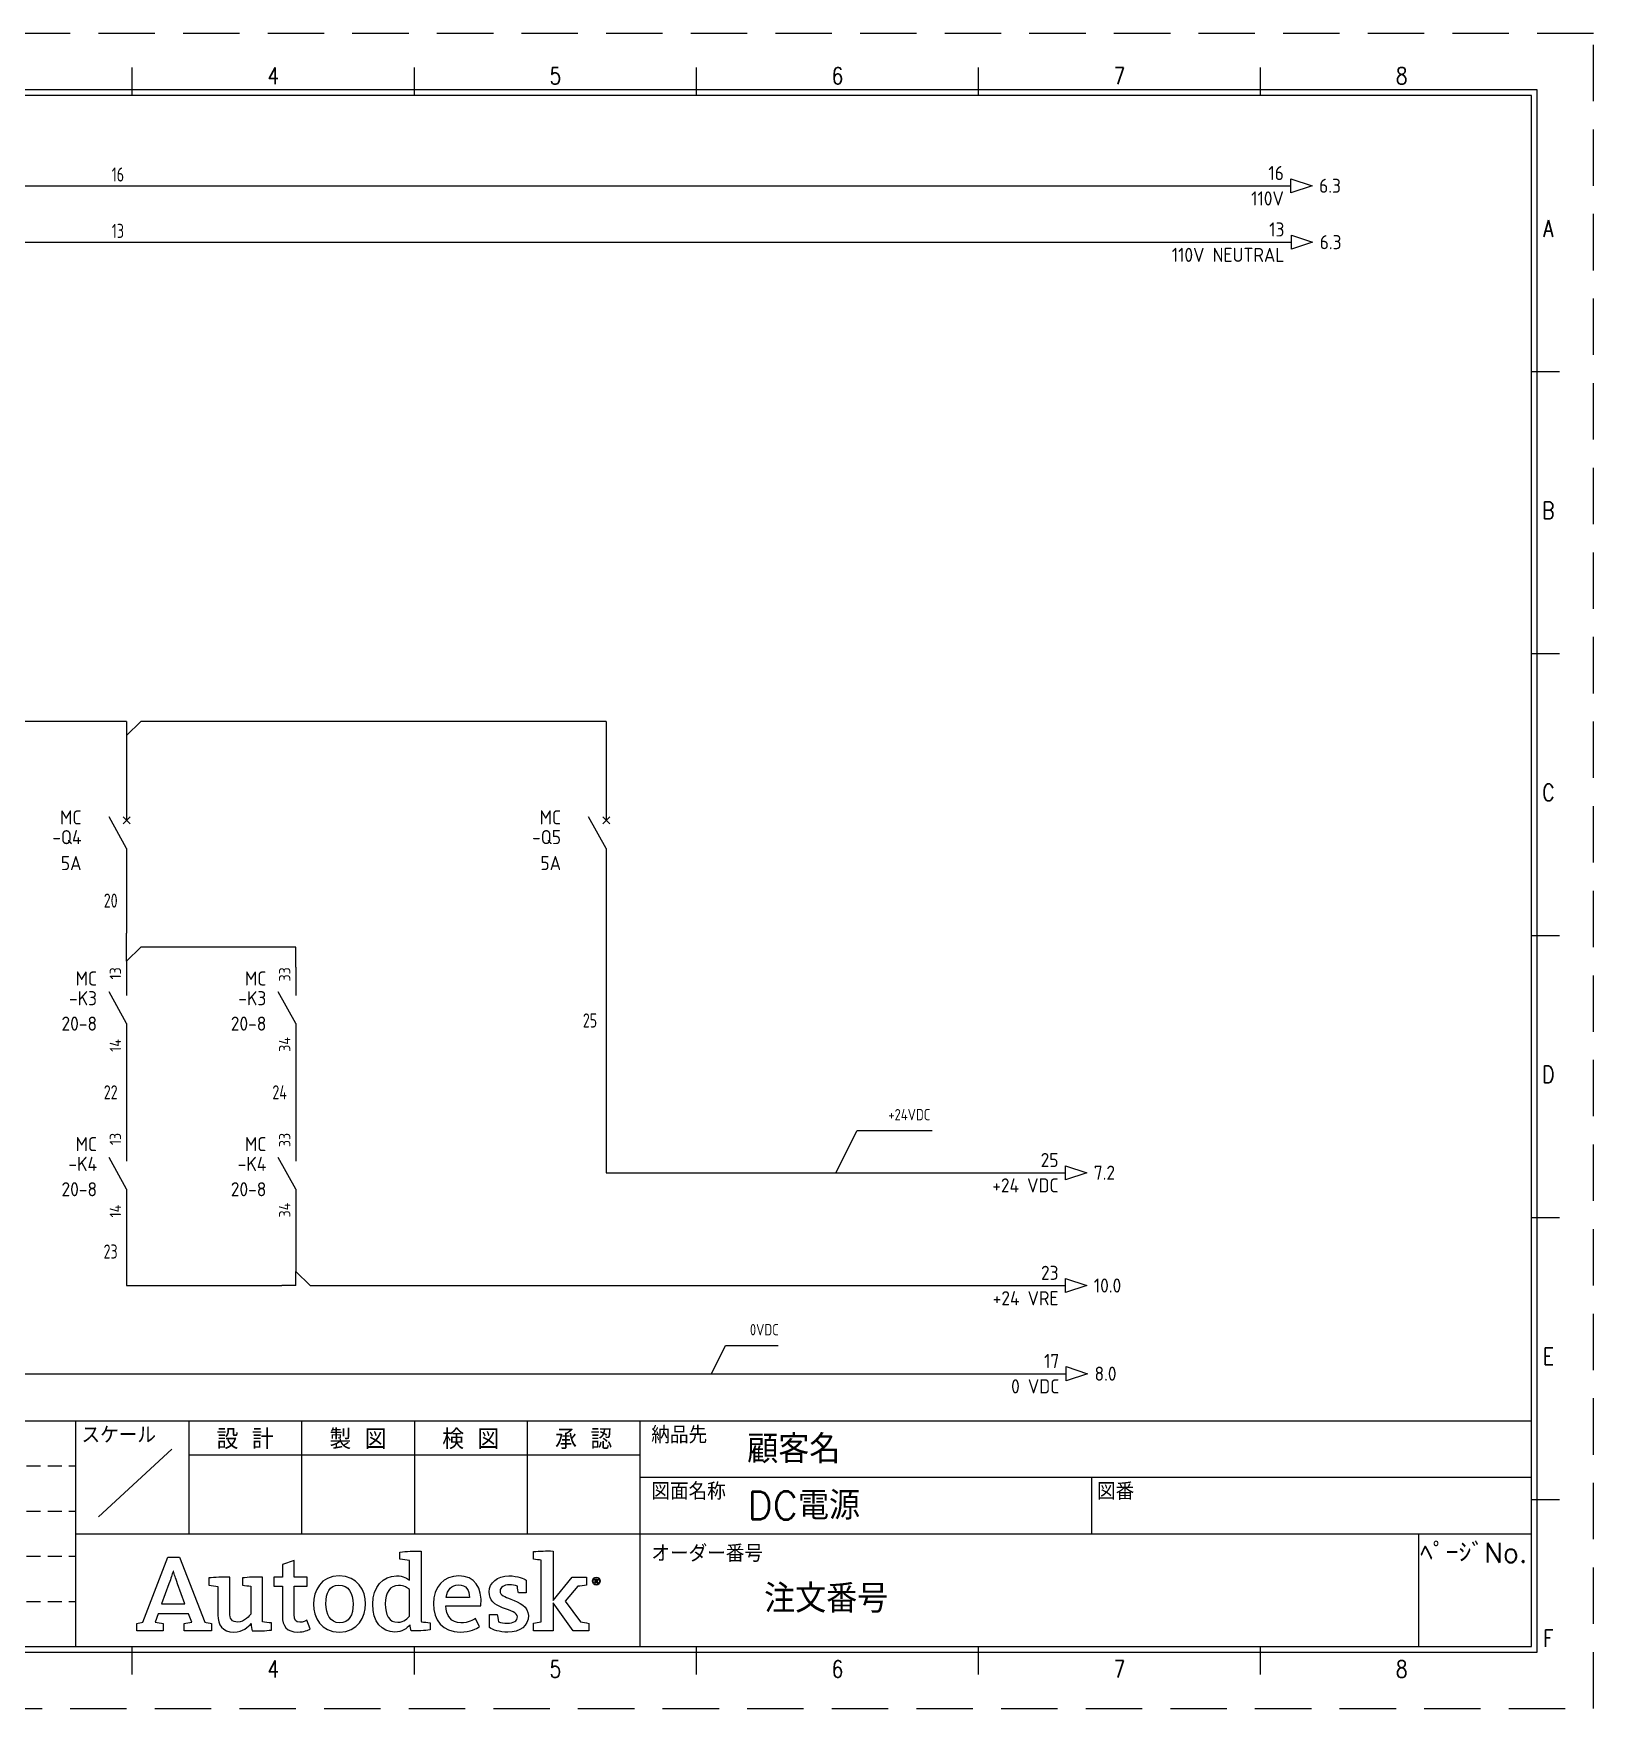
# Model space of a CAD drawing. Header units: millimetres. Extents: x 0 to 420, y 0 to 297.
# Drawn here: x 143.5 to 420, y 0 to 297 of the extents above; entities that cross this region are included whole.
import ezdxf
from ezdxf.enums import TextEntityAlignment as Align

# ---------------------------------------------------------------- set-up
doc = ezdxf.new("R2010")
doc.units = ezdxf.units.MM
doc.header["$LTSCALE"] = 10
doc.linetypes.add('DASHEDX2', pattern=[1.5, 1, -0.5])
doc.linetypes.add('HIDDEN', pattern=[0.375, 0.25, -0.125])
doc.layers.get('0').update_dxf_attribs({"linetype": 'CONTINUOUS'})
for name, color, linetype in [('BLU_1.0mm^2', 5, 'CONTINUOUS'), ('COMMENT', 4, 'CONTINUOUS'), ('DESC', 150, 'CONTINUOUS'), ('GRN_2.5mm^2', 3, 'CONTINUOUS'), ('HIDDEN', 7, 'HIDDEN'), ('LAYER_1', 160, 'CONTINUOUS'), ('LOC', 8, 'CONTINUOUS'), ('MISC', 7, 'CONTINUOUS'), ('RED_2.5mm^2', 1, 'CONTINUOUS'), ('SYMS', 7, 'CONTINUOUS'), ('TAGS', 150, 'CONTINUOUS'), ('TERMS', 123, 'CONTINUOUS'), ('TITLE', 4, 'CONTINUOUS'), ('VIO_1.0mm^2', 190, 'CONTINUOUS'), ('WIRENO', 72, 'CONTINUOUS'), ('WIREREF', 52, 'CONTINUOUS'), ('XREF', 7, 'CONTINUOUS'), ('XREFCHILD', 134, 'CONTINUOUS'), ('ZUWAKU', 7, 'CONTINUOUS')]:
    doc.layers.add(name, color=color, linetype=linetype)
doc.styles.get("Standard").update_dxf_attribs({"font": 'romans', "width": 0.8, "bigfont": 'extfont'})
doc.styles.add('WD_IEC', font='isocp2.shx', dxfattribs={"width": 0.9, "height": 4, "bigfont": 'extfont2.shx'})
doc.dimstyles.get("Standard").update_dxf_attribs({"dimtxt": 3, "dimasz": 2, "dimexe": 1.5, "dimexo": 1.5, "dimgap": 1.8, "dimtad": 1, "dimdec": 3, "dimdsep": 46, "dimtxsty": 'Standard', "dimsah": 1, "dimcen": 0, "dimclrd": 4, "dimclre": 4, "dimclrt": 4, "dimadec": 0, "dimazin": 0, "dimtfac": 1, "dimtdec": 3, "dimtmove": 0, "dimatfit": 3, "dimfxl": 1, "dimtolj": 1, "dimtzin": 1, "dimarcsym": 0})

# ---------------------------------------------------------------- blocks, each defined once
blk = doc.blocks.new('JIS_tblock_a3(L)')
at = {"layer": 'HIDDEN'}
for p, q in [((-398, 32), (-258, 32)), ((-398, 24), (-258, 24)), ((-398, 16), (-258, 16)), ((-398, 8), (-258, 8))]:
    blk.add_line(p, q, dxfattribs=at)
at = {"layer": 'ZUWAKU'}
for p, q in [((-398, 40), (0, 40)), ((-398, 40), (-398, 0)), ((-373, 40), (-373, 0)), ((-372.5, 40), (-372.5, 0)), ((-258, 0), (-258, 40)), ((-238, 40), (-238, 20)), ((-218, 40), (-218, 20)), ((-198, 40), (-198, 20)), ((-178, 40), (-178, 20)), ((-158, 0), (-158, 40)), ((0, 0), (0, 40)), ((-241, 35), (-254, 23)), ((-238, 34), (-158, 34)), ((-158, 30), (0, 30)), ((-78, 30), (-78, 20)), ((-258, 20), (-158, 20)), ((-158, 20), (0, 20)), ((-20, 20), (-20, 0)), ((-398, 0), (0, 0))]:
    blk.add_line(p, q, dxfattribs=at)
at = {"layer": 'TITLE'}
for tag, p, height in [('REVINFO51', (-370, 34), 3), ('ORDER2', (-139, 32.5), 5), ('REVINFO41', (-370, 26), 3), ('INFO1', (-139, 22.5), 5), ('SCALE0', (-247.5, 23), 3), ('REVINFO31', (-370, 18), 3), ('REVINFO21', (-370, 10), 3), ('ORDER1', (-136, 6), 5), ('REVINFO11', (-370, 2), 3)]:
    blk.add_attdef(tag, p, '', height=height, dxfattribs=at)
for tag, p in [('REVDATEY5', (-306, 34)), ('REVDATEM5', (-298, 34)), ('REVDATED5', (-290, 34)), ('REVDESIGN5', (-260, 34)), ('SCALE1', (-251, 29)), ('REVDATEY4', (-306, 26)), ('REVDATEM4', (-298, 26)), ('REVDATED4', (-290, 26)), ('REVDESIGN4', (-260, 26)), ('REVDATEY3', (-306, 18)), ('REVDATEM3', (-298, 18)), ('REVDATED3', (-290, 18)), ('REVDESIGN3', (-260, 18)), ('REVDATEY2', (-306, 10)), ('REVDATEM2', (-298, 10)), ('REVDATED2', (-290, 10)), ('REVDESIGN2', (-260, 10)), ('REVDATEY1', (-306, 2)), ('REVDATEM1', (-298, 2)), ('REVDATED1', (-290, 2)), ('REVDESIGN1', (-260, 2))]:
    blk.add_attdef(tag, text='', height=3, dxfattribs=at).set_placement(p, align=Align.RIGHT)
for tag, height, p in [('DESIGN1', 3, (-228, 27)), ('DESIGN2', 3, (-208, 27)), ('DESIGN3', 3, (-188, 27)), ('DESIGN4', 3, (-168, 27)), ('FILENAME0', 5, (-47.8, 25)), ('PAGE0', 3, (-10.3, 8.6))]:
    blk.add_attdef(tag, text='', height=height, dxfattribs=at).set_placement(p, align=Align.MIDDLE)
at = {"layer": 'TITLE', "flags": 1}
blk.add_attdef('LPAGE0', text='', height=3, dxfattribs=at).set_placement((-11, 3), align=Align.CENTER)
for tag, p in [('TYPE0', (-398, 0)), ('ORDER3', (-398, 0)), ('ORDER4', (-398, 0)), ('ORDER5', (-398, 0)), ('ORDER6', (-398, 0)), ('ORDER7', (-398, 0)), ('ORDER8', (-398, 0)), ('ORDER9', (-398, 0)), ('ORDER10', (-398, 0)), ('ORDER11', (-398, 0)), ('ORDER12', (-398, 0)), ('ORDER13', (-398, 0)), ('ORDER14', (-398, 0)), ('ORDER15', (-398, 0)), ('ORDER16', (-398, 0)), ('ORDER17', (-398, 0)), ('ORDER18', (-398, 0)), ('ORDER19', (-398, 0)), ('ORDER20', (-398, 0)), ('ORDER21', (-398, 0)), ('ORDER22', (-398, 0)), ('ORDER23', (-398, 0)), ('SCALETYPE0', (-398, 0)), ('DATEY1', (-398, 0)), ('DATEM1', (-398, 0)), ('DATED1', (-398, 0)), ('DATEY2', (-398, 0)), ('DATEM2', (-398, 0)), ('DATED2', (-398, 0)), ('BANNAME0', (-398, 0)), ('INFO3', (-398, 0)), ('INFO4', (-398, 0)), ('INFO5', (-398, 0)), ('INFO6', (-398, 0)), ('INFO7', (-398, 0)), ('INFO8', (-398, 0)), ('INFO9', (-398, 0)), ('INFO10', (-398, 0)), ('INFO11', (-398, 0)), ('INFO12', (-398, 0)), ('INFO13', (-398, 0)), ('INFO14', (-398, 0)), ('INFO15', (-398, 0)), ('INFO16', (-398, 0)), ('INFO17', (-398, 0)), ('INFO18', (-398, 0)), ('INFO19', (-398, 0)), ('INFO20', (-398, 0)), ('INFO21', (-398, 0)), ('INFO22', (-398, 0)), ('INFO23', (-398, 0)), ('INFO24', (-398, 0)), ('DATEY3', (-398, 0)), ('DATEM3', (-398, 0)), ('DATED3', (-398, 0)), ('DATEY4', (-398, 0)), ('DATEM4', (-398, 0)), ('DATED4', (-398, 0)), ('DATEY5', (-398, 0)), ('DATEM5', (-398, 0)), ('DATED5', (-398, 0)), ('DATEY6', (-398, 0)), ('DATEM6', (-398, 0)), ('DATED6', (-398, 0)), ('REFERENCETYPE0', (-398, 0)), ('INFO2', (-397.7, 0))]:
    blk.add_attdef(tag, p, '', height=3, dxfattribs=at)
at = {"layer": 'TITLE', "width": 0.8, "flags": 1}
for tag in ['REVINFO12', 'REVINFO13', 'REVINFO22', 'REVINFO23', 'REVINFO32', 'REVINFO33', 'REVINFO42', 'REVINFO43', 'REVINFO52', 'REVINFO53', 'REVINFO61', 'REVINFO62', 'REVINFO63', 'REVINFO71', 'REVINFO72', 'REVINFO73', 'REVINFO81', 'REVINFO82', 'REVINFO83', 'REVDESIGN6', 'REVDESIGN7', 'REVDESIGN8', 'REVDATEY6', 'REVDATEM6', 'REVDATED6', 'REVDATEY7', 'REVDATEM7', 'REVDATED7', 'REVDATEY8', 'REVDATEM8', 'REVDATED8']:
    blk.add_attdef(tag, (-398, 0), '', height=3, dxfattribs=at)
at = {"layer": 'TITLE', "flags": 1}
blk.add_attdef('PAPER0', text='', height=1, dxfattribs=at).set_placement((-3, -1), align=Align.TOP_RIGHT)
at = {"layer": 'ZUWAKU'}
for s, height, p in [('スケール', 3, (-257, 36)), ('納品先', 3, (-156, 36)), ('△訂正5', 4, (-395, 33.5)), ('△訂正4', 4, (-395, 25.5)), ('図面名称', 3, (-156, 26)), ('図番', 3, (-77, 26)), ('△訂正3', 4, (-395, 17.5)), ('オーダー番号', 3, (-156, 15)), ('△訂正2', 4, (-395, 9.5)), ('△訂正1', 4, (-395, 1.5))]:
    blk.add_text(s, height=height, dxfattribs=at).set_placement(p)
for s, p in [('設 計', (-228, 35)), ('製 図', (-208, 35)), ('検 図', (-188, 35)), ('承 認', (-168, 35)), ('ﾍﾟｰｼﾞNo.', (-10.23, 14.88))]:
    blk.add_text(s, height=3.5, dxfattribs=at).set_placement(p, align=Align.CENTER)
blk = doc.blocks.new('AI9-BLK2')
at = {"layer": 'LAYER_1', "color": 7}
blk.add_circle((0, 0), 2.03, dxfattribs=at)
blk.add_open_spline([(1.73, 0), (1.73, -1.02), (0.99, -1.75), (-0.01, -1.75), (-0.99, -1.75), (-1.73, -1.02), (-1.73, 0), (-1.73, 1.01), (-0.99, 1.75), (-0.01, 1.75), (0.99, 1.75), (1.73, 1.01), (1.73, 0)], degree=3, knots=[0, 0, 0, 0, 1, 1, 1, 2, 2, 2, 3, 3, 3, 4, 4, 4, 4], dxfattribs=at)
blk = doc.blocks.new('AI9-BLK1')
at = {"layer": 'LAYER_1', "color": 7}
for points, knots in [([(0.67, -1.05), (0.67, -1.05), (0.18, -0.36), (0.18, -0.36), (0.09, -0.24), (0.03, -0.15), (-0.06, -0.08), (0.29, -0.04), (0.5, 0.15), (0.5, 0.46), (0.5, 0.77), (0.28, 1.05), (-0.15, 1.05), (-0.15, 1.05), (-0.84, 1.05), (-0.84, 1.05), (-0.84, 1.05), (-0.84, -1.05), (-0.84, -1.05), (-0.84, -1.05), (-0.54, -1.05), (-0.54, -1.05), (-0.54, -1.05), (-0.54, -0.11), (-0.54, -0.11), (-0.37, -0.11), (-0.31, -0.16), (-0.2, -0.31), (-0.2, -0.31), (0.3, -1.05), (0.3, -1.05), (0.3, -1.05), (0.67, -1.05), (0.67, -1.05)], [0, 0, 0, 0, 1, 1, 1, 2, 2, 2, 3, 3, 3, 4, 4, 4, 5, 5, 5, 6, 6, 6, 7, 7, 7, 8, 8, 8, 9, 9, 9, 10, 10, 10, 11, 11, 11, 11]), ([(0.17, 0.46), (0.17, 0.16), (-0.08, 0.13), (-0.32, 0.13), (-0.32, 0.13), (-0.54, 0.13), (-0.54, 0.13), (-0.54, 0.13), (-0.54, 0.79), (-0.54, 0.79), (-0.54, 0.79), (-0.22, 0.79), (-0.22, 0.79), (0.06, 0.79), (0.17, 0.66), (0.17, 0.46)], [0, 0, 0, 0, 1, 1, 1, 2, 2, 2, 3, 3, 3, 4, 4, 4, 5, 5, 5, 5])]:
    blk.add_open_spline(points, degree=3, knots=knots, dxfattribs=at)
blk = doc.blocks.new('JIS_LOGO_BLOCK')
for points, knots in [([(12.07, 1.49), (12.07, 1.49), (7.57, 13.06), (7.57, 13.06), (7.57, 13.06), (5.51, 13.06), (5.51, 13.06), (5.51, 13.06), (1.1, 1.49), (1.1, 1.49), (0.75, 1.45), (0.31, 1.37), (0, 1.28), (0, 1.28), (0, 0), (0, 0), (0, 0), (4.71, 0), (4.71, 0), (4.71, 0), (4.71, 1.28), (4.71, 1.28), (4.26, 1.37), (3.73, 1.47), (3.25, 1.51), (3.25, 1.51), (3.8, 3.02), (3.8, 3.02), (3.8, 3.02), (9.18, 3.02), (9.18, 3.02), (9.18, 3.02), (9.74, 1.49), (9.74, 1.49), (9.26, 1.45), (8.84, 1.37), (8.4, 1.28), (8.4, 1.28), (8.4, 0), (8.4, 0), (8.4, 0), (13.27, 0), (13.27, 0), (13.27, 0), (13.27, 1.28), (13.27, 1.28), (12.99, 1.35), (12.34, 1.49), (12.07, 1.49)], [0, 0, 0, 0, 1, 1, 1, 2, 2, 2, 3, 3, 3, 4, 4, 4, 5, 5, 5, 6, 6, 6, 7, 7, 7, 8, 8, 8, 9, 9, 9, 10, 10, 10, 11, 11, 11, 12, 12, 12, 13, 13, 13, 14, 14, 14, 15, 15, 15, 16, 16, 16, 16]), ([(24.28, 7.91), (24.28, 7.91), (24.28, 9.49), (24.28, 9.49), (24.28, 9.49), (25.81, 9.49), (25.81, 9.49), (25.81, 9.49), (25.81, 11.77), (25.81, 11.77), (25.81, 11.77), (27.89, 12.43), (27.89, 12.43), (27.89, 12.43), (27.89, 9.49), (27.89, 9.49), (27.89, 9.49), (30.19, 9.49), (30.19, 9.49), (30.19, 9.49), (30.19, 7.91), (30.19, 7.91), (30.19, 7.91), (27.89, 7.91), (27.89, 7.91), (27.89, 7.91), (27.89, 2.86), (27.89, 2.86), (27.89, 1.92), (28.15, 1.49), (28.91, 1.49), (29.48, 1.49), (29.99, 1.77), (30.17, 1.88), (30.17, 1.88), (30.76, 0.31), (30.76, 0.31), (30.41, 0.12), (29.66, -0.24), (28.54, -0.24), (26.6, -0.24), (25.81, 0.82), (25.81, 2.53), (25.81, 2.53), (25.81, 7.91), (25.81, 7.91), (25.81, 7.91), (24.28, 7.91), (24.28, 7.91)], [0, 0, 0, 0, 1, 1, 1, 2, 2, 2, 3, 3, 3, 4, 4, 4, 5, 5, 5, 6, 6, 6, 7, 7, 7, 8, 8, 8, 9, 9, 9, 10, 10, 10, 11, 11, 11, 12, 12, 12, 13, 13, 13, 14, 14, 14, 15, 15, 15, 16, 16, 16, 16]), ([(50.45, 1.6), (50.43, 1.84), (50.42, 2.1), (50.42, 2.37), (50.42, 2.37), (50.42, 14.08), (50.42, 14.08), (49.17, 14.14), (47.76, 14.07), (46.66, 13.95), (46.66, 13.95), (46.66, 12.67), (46.66, 12.67), (47.23, 12.63), (47.87, 12.55), (48.34, 12.48), (48.34, 12.48), (48.34, 12.48), (48.34, 12.48), (48.34, 12.48), (48.34, 8.98), (48.34, 8.98), (47.99, 9.28), (47.3, 9.73), (46.05, 9.73), (43.64, 9.73), (41.83, 7.75), (41.83, 4.73), (41.83, 1.55), (43.4, -0.24), (45.73, -0.24), (47.01, -0.24), (47.87, 0.37), (48.44, 1.06), (48.46, 0.73), (48.56, 0.22), (48.64, 0), (49.8, -0.06), (50.99, 0.02), (52.01, 0.14), (52.01, 0.14), (52.01, 1.41), (52.01, 1.41), (51.51, 1.45), (50.9, 1.53), (50.45, 1.6)], [0, 0, 0, 0, 1, 1, 1, 2, 2, 2, 3, 3, 3, 4, 4, 4, 5, 5, 5, 6, 6, 6, 7, 7, 7, 8, 8, 8, 9, 9, 9, 10, 10, 10, 11, 11, 11, 12, 12, 12, 13, 13, 13, 14, 14, 14, 15, 15, 15, 15]), ([(78.65, 1.57), (78.65, 1.57), (75.95, 5.22), (75.95, 5.22), (75.95, 5.22), (78.18, 7.89), (78.18, 7.89), (78.64, 7.93), (79.3, 8), (79.69, 8.1), (79.69, 8.1), (79.69, 9.49), (79.69, 9.49), (79.69, 9.49), (77.16, 9.49), (77.16, 9.49), (77.16, 9.49), (73.79, 5.35), (73.79, 5.35), (73.79, 5.35), (73.79, 14.12), (73.79, 14.12), (72.64, 14.18), (71.38, 14.12), (70.34, 14.02), (70.34, 14.02), (70.34, 12.67), (70.34, 12.67), (70.82, 12.63), (71.33, 12.56), (71.71, 12.5), (71.71, 12.5), (71.71, 1.55), (71.71, 1.55), (71.24, 1.51), (70.76, 1.44), (70.32, 1.36), (70.32, 1.36), (70.32, 0), (70.32, 0), (70.32, 0), (73.79, 0), (73.79, 0), (73.79, 0), (73.79, 4.96), (73.79, 4.96), (73.79, 4.96), (77.34, 0), (77.34, 0), (77.34, 0), (80.14, 0), (80.14, 0), (80.14, 0), (80.14, 1.31), (80.14, 1.31), (79.61, 1.43), (79.08, 1.51), (78.65, 1.57)], [0, 0, 0, 0, 1, 1, 1, 2, 2, 2, 3, 3, 3, 4, 4, 4, 5, 5, 5, 6, 6, 6, 7, 7, 7, 8, 8, 8, 9, 9, 9, 10, 10, 10, 11, 11, 11, 12, 12, 12, 13, 13, 13, 14, 14, 14, 15, 15, 15, 16, 16, 16, 17, 17, 17, 18, 18, 18, 19, 19, 19, 19]), ([(4.4, 4.74), (4.4, 4.74), (5.71, 8.34), (5.71, 8.34), (6.1, 9.42), (6.24, 9.89), (6.45, 10.59), (6.45, 10.59), (6.49, 10.59), (6.49, 10.59), (6.71, 9.91), (6.84, 9.44), (7.24, 8.34), (7.24, 8.34), (8.54, 4.74), (8.54, 4.74), (8.54, 4.74), (4.4, 4.74), (4.4, 4.74)], [0, 0, 0, 0, 1, 1, 1, 2, 2, 2, 3, 3, 3, 4, 4, 4, 5, 5, 5, 6, 6, 6, 6]), ([(20.45, -0.02), (20.4, 0.22), (20.3, 0.88), (20.28, 1.31), (19.81, 0.69), (18.83, -0.25), (17.22, -0.25), (15.16, -0.25), (14.39, 1.08), (14.39, 2.77), (14.39, 2.77), (14.39, 7.87), (14.39, 7.87), (13.92, 7.94), (13.29, 8.02), (12.8, 8.06), (12.8, 8.06), (12.8, 9.36), (12.8, 9.36), (13.82, 9.46), (15.22, 9.53), (16.47, 9.47), (16.47, 9.47), (16.47, 3.2), (16.47, 3.2), (16.47, 2.14), (16.85, 1.53), (17.92, 1.53), (19.12, 1.53), (20.02, 2.71), (20.22, 2.96), (20.22, 2.96), (20.22, 7.89), (20.22, 7.89), (19.81, 7.94), (19.22, 8.02), (18.73, 8.06), (18.73, 8.06), (18.73, 9.36), (18.73, 9.36), (19.75, 9.49), (21.1, 9.53), (22.3, 9.49), (22.3, 9.49), (22.3, 1.59), (22.3, 1.59), (22.75, 1.51), (23.36, 1.43), (23.87, 1.39), (23.87, 1.39), (23.87, 0.12), (23.87, 0.12), (22.87, 0), (21.59, -0.08), (20.45, -0.02)], [0, 0, 0, 0, 1, 1, 1, 2, 2, 2, 3, 3, 3, 4, 4, 4, 5, 5, 5, 6, 6, 6, 7, 7, 7, 8, 8, 8, 9, 9, 9, 10, 10, 10, 11, 11, 11, 12, 12, 12, 13, 13, 13, 14, 14, 14, 15, 15, 15, 16, 16, 16, 17, 17, 17, 18, 18, 18, 18]), ([(35.92, -0.24), (32.64, -0.24), (31.33, 2.39), (31.33, 4.73), (31.33, 7.06), (32.6, 9.73), (35.88, 9.73), (39.14, 9.73), (40.57, 7.12), (40.57, 4.79), (40.57, 2.47), (39.18, -0.24), (35.92, -0.24)], [0, 0, 0, 0, 1, 1, 1, 2, 2, 2, 3, 3, 3, 4, 4, 4, 4]), ([(57.47, 1.39), (58.78, 1.39), (59.59, 1.88), (60.02, 2.14), (60.02, 2.14), (60.74, 0.71), (60.74, 0.71), (60.19, 0.37), (59.17, -0.24), (57.33, -0.24), (54.23, -0.24), (52.58, 1.88), (52.58, 4.81), (52.58, 7.71), (54.49, 9.73), (57.07, 9.73), (59.86, 9.73), (61.29, 7.71), (61, 4.43), (61, 4.43), (54.78, 4.43), (54.78, 4.43), (54.88, 2.71), (55.66, 1.39), (57.47, 1.39)], [0, 0, 0, 0, 1, 1, 1, 2, 2, 2, 3, 3, 3, 4, 4, 4, 5, 5, 5, 6, 6, 6, 7, 7, 7, 8, 8, 8, 8]), ([(66.3, 5.61), (65.23, 6.03), (64.39, 6.28), (64.39, 7.03), (64.39, 7.74), (65.1, 8.14), (66.04, 8.14), (66.57, 8.14), (67.08, 8.04), (67.47, 7.9), (67.52, 7.5), (67.57, 6.89), (67.66, 6.72), (67.66, 6.72), (69.04, 6.72), (69.04, 6.72), (69.04, 6.72), (69.04, 8.96), (69.04, 8.96), (68.66, 9.19), (67.59, 9.73), (65.96, 9.73), (63.94, 9.73), (62.47, 8.56), (62.47, 6.88), (62.47, 5.37), (63.41, 4.59), (64.85, 4.08), (66.31, 3.56), (67.46, 3.2), (67.46, 2.46), (67.46, 1.74), (66.85, 1.32), (65.63, 1.32), (65.13, 1.32), (64.51, 1.42), (64.13, 1.56), (64.07, 2.01), (63.98, 2.69), (63.88, 2.87), (63.88, 2.87), (62.51, 2.87), (62.51, 2.87), (62.51, 2.87), (62.51, 0.55), (62.51, 0.55), (62.51, 0.55), (62.51, 0.55), (62.51, 0.55), (63.11, 0.16), (64.28, -0.26), (65.76, -0.26), (68, -0.26), (69.42, 0.88), (69.42, 2.68), (69.42, 4.29), (67.84, 5.01), (66.3, 5.61)], [0, 0, 0, 0, 1, 1, 1, 2, 2, 2, 3, 3, 3, 4, 4, 4, 5, 5, 5, 6, 6, 6, 7, 7, 7, 8, 8, 8, 9, 9, 9, 10, 10, 10, 11, 11, 11, 12, 12, 12, 13, 13, 13, 14, 14, 14, 15, 15, 15, 16, 16, 16, 17, 17, 17, 18, 18, 18, 19, 19, 19, 19]), ([(35.84, 8.1), (34.15, 8.1), (33.53, 6.67), (33.53, 4.79), (33.53, 2.9), (34.25, 1.41), (35.94, 1.41), (37.65, 1.41), (38.35, 2.82), (38.35, 4.73), (38.35, 6.61), (37.55, 8.1), (35.84, 8.1)], [0, 0, 0, 0, 1, 1, 1, 2, 2, 2, 3, 3, 3, 4, 4, 4, 4]), ([(48.34, 2.61), (48.11, 2.3), (47.38, 1.49), (46.3, 1.49), (44.73, 1.49), (44.05, 2.79), (44.05, 4.75), (44.05, 6.73), (44.89, 8.04), (46.42, 8.04), (47.42, 8.04), (47.97, 7.65), (48.34, 7.32), (48.34, 7.32), (48.34, 2.61), (48.34, 2.61)], [0, 0, 0, 0, 1, 1, 1, 2, 2, 2, 3, 3, 3, 4, 4, 4, 5, 5, 5, 5]), ([(58.98, 5.92), (58.94, 7.12), (58.43, 8.14), (57.04, 8.14), (55.76, 8.14), (55.05, 7.28), (54.84, 5.92), (54.84, 5.92), (58.98, 5.92), (58.98, 5.92)], [0, 0, 0, 0, 1, 1, 1, 2, 2, 2, 3, 3, 3, 3])]:
    blk.add_open_spline(points, degree=3, knots=knots)
at = {"xscale": 0.342899999999986, "yscale": 0.342899999999986, "zscale": 0.342899999999986}
for name, p in [('AI9-BLK2', (81.46, 8.8)), ('AI9-BLK1', (81.53, 8.8))]:
    blk.add_blockref(name, p, dxfattribs=at)
blk = doc.blocks.new('HA1S1')
blk.add_lwpolyline([(0, 1.25), (3.75, 0), (0, -1.25)], close=True)
at = {"style": 'WD_IEC'}
for tag, height, flags, p in [('WIRENO', 2.5, 8, (-1.25, 1)), ('SIGCODE', 1, 1, (5, 1.8))]:
    blk.add_attdef(tag, text='', height=height, dxfattribs=dict(at, flags=flags)).set_placement(p, align=Align.RIGHT)
at = {"style": 'WD_IEC', "flags": 1}
blk.add_attdef('X4TERM01', (0, 0), '', height=0.32, dxfattribs=at)
at = {"style": 'WD_IEC'}
blk.add_attdef('XREF', text='', height=2.5, dxfattribs=at).set_placement((5, 0), align=Align.MIDDLE_LEFT)
blk.add_attdef('DESC1', text='', height=2.5, dxfattribs=at).set_placement((-1.25, -1), align=Align.TOP_RIGHT)
blk = doc.blocks.new('VCR21')
for p, q in [((0, 7.5), (0, 2.5)), ((0, -2.5), (-3.125, 3.125)), ((0, -2.5), (0, -7.5))]:
    blk.add_line(p, q)
at = {"style": 'WD_IEC'}
for tag, p in [('INST', (-5.25, 7.75)), ('LOC', (-5.25, 4.25)), ('TAG2', (-5.25, 0.75)), ('XREF', (-5.25, -3.75)), ('DESC1', (-5.25, -7.6)), ('DESC2', (-5.25, -11.1)), ('DESC3', (-5.25, -14.6))]:
    blk.add_attdef(tag, text='', height=2.5, dxfattribs=at).set_placement(p, align=Align.RIGHT)
blk.add_attdef('TERM01', text='', height=2, rotation=90, dxfattribs=at).set_placement((-1, 7.5), align=Align.RIGHT)
at = {"style": 'WD_IEC', "flags": 1}
for tag, p, height in [('X2TERM01', (0, 7.5), 0.32), ('X4LINK', (-2, 0), 0.32), ('X1LINK', (-0.5, 0), 0.32), ('CONTACT', (4, -3.5), 1), ('FAMILY', (4, -5), 1), ('X8TERM02', (0, -7.5), 0.32)]:
    blk.add_attdef(tag, p, '', height=height, dxfattribs=at)
at = {"style": 'WD_IEC'}
blk.add_attdef('TERM02', (-1, -7.5), '', height=2, rotation=90, dxfattribs=at)
blk = doc.blocks.new('WD_WNH')
at = {"linetype": 'Continuous', "style": 'WD_IEC', "width": 0.8}
blk.add_attdef('WIRENO', text='', height=2.5, dxfattribs=at).set_placement((0, 0.75), align=Align.CENTER)
at = {"style": 'WD_IEC', "flags": 1}
for tag, p in [('W08USER', (0, 0.375)), ('W04USER', (0, 0.875)), ('W05USER', (0, 0.75)), ('W09USER', (0, 0.25)), ('W03USER', (0, 1)), ('W06USER', (0, 0.625)), ('W07USER', (0, 0.5)), ('W02USER', (0, 1.125)), ('W01USER', (0, 1.25)), ('W10USER', (0, 0.125))]:
    blk.add_attdef(tag, text='', height=0.08, dxfattribs=at).set_placement(p, align=Align.CENTER)
blk = doc.blocks.new('WD_WNV')
at = {"layer": 'WIRENO', "linetype": 'Continuous', "style": 'WD_IEC', "width": 0.8}
blk.add_attdef('WIRENO', text='', height=2.5, dxfattribs=at).set_placement((-1.6, 0), align=Align.MIDDLE_RIGHT)
at = {"layer": 'WIRENO', "style": 'WD_IEC', "flags": 1}
for tag, p in [('W08USER', (-1, 0.375)), ('W04USER', (-1, 0.875)), ('W05USER', (-1, 0.75)), ('W09USER', (-1, 0.25)), ('W03USER', (-1, 1)), ('W06USER', (-1, 0.625)), ('W07USER', (-1, 0.5)), ('W02USER', (-1, 1.125)), ('W01USER', (-1, 1.25)), ('W10USER', (-1, 0.125))]:
    blk.add_attdef(tag, text='', height=0.08, dxfattribs=at).set_placement(p, align=Align.CENTER)
blk = doc.blocks.new('JIS_border_a3(L)')
at = {"layer": 'ZUWAKU', "color": 5, "linetype": 'DASHEDX2'}
for p, q in [((420, 297), (0, 297)), ((420, 0), (420, 297)), ((0, 0), (420, 0))]:
    blk.add_line(p, q, dxfattribs=at)
at = {"layer": 'ZUWAKU'}
for p, q in [((161, 286), (161, 291)), ((211, 286), (211, 291)), ((261, 286), (261, 291)), ((311, 286), (311, 291)), ((361, 286), (361, 291)), ((414, 237), (409, 237)), ((414, 187), (409, 187)), ((414, 137), (409, 137)), ((414, 87), (409, 87)), ((414, 37), (409, 37)), ((161, 6), (161, 11)), ((211, 6), (211, 11)), ((261, 6), (261, 11)), ((311, 6), (311, 11)), ((361, 6), (361, 11))]:
    blk.add_line(p, q, dxfattribs=at)
at = {"layer": 'ZUWAKU', "color": 5}
for p, q in [((410, 287), (10, 287)), ((409, 286), (11, 286)), ((409, 11), (409, 286)), ((410, 10), (410, 287)), ((10, 10), (410, 10)), ((11, 11), (409, 11))]:
    blk.add_line(p, q, dxfattribs=at)
at = {"layer": 'COMMENT', "width": 0.8}
for s, p in [('4', (186, 289.5)), ('5', (236, 289.5)), ('6', (286, 289.5)), ('7', (336, 289.5)), ('8', (386, 289.5)), ('A', (412, 262.43)), ('B', (412, 212.43)), ('C', (412, 162.43)), ('D', (412, 112.43)), ('E', (412, 62.43)), ('F', (412, 12.43)), ('4', (186, 7)), ('5', (236, 7)), ('6', (286, 7)), ('7', (336, 7)), ('8', (386, 7))]:
    blk.add_text(s, height=3, dxfattribs=at).set_placement(p, align=Align.MIDDLE)
blk = doc.blocks.new('HT0_124')
at = {"layer": 'VIO_1.0mm^2'}
for p, q in [((0, 0), (-2.5, 0)), ((0, 0), (0, 2.5)), ((0, 2.5), (2.5, 0))]:
    blk.add_line(p, q, dxfattribs=at)
at = {"layer": 'VIO_1.0mm^2', "style": 'WD_IEC', "flags": 1}
for tag, p in [('X4TERM01', (-2.5, 0)), ('X2TERM01', (0, 2.5)), ('WDWSEQ', (1.6, 1.48)), ('X1TERM01', (2.5, 0))]:
    blk.add_attdef(tag, p, '', height=0.4, dxfattribs=at)
blk = doc.blocks.new('HT0_821')
at = {"layer": 'VIO_1.0mm^2'}
for p, q in [((0, -2.5), (0, 2.5)), ((2.5, 0), (0, -2.5))]:
    blk.add_line(p, q, dxfattribs=at)
at = {"layer": 'VIO_1.0mm^2', "style": 'WD_IEC', "flags": 1}
for tag, p in [('X2TERM01', (0, 2.5)), ('WDWSEQ', (1.92, 1.22)), ('X1TERM01', (2.5, 0)), ('X8TERM01', (0, -2.5))]:
    blk.add_attdef(tag, p, '', height=0.4, dxfattribs=at)
blk = doc.blocks.new('VCB1')
for p, q in [((0, 6), (0, 2.5)), ((0, -2.5), (-3.12, 3.12)), ((0.62, 1.88), (-0.62, 3.12)), ((-0.62, 1.88), (0.62, 3.12)), ((0, -2.5), (0, -6))]:
    blk.add_line(p, q)
at = {"style": 'WD_IEC'}
for tag, p in [('INST', (-8, 5.25)), ('LOC', (-8, 1.75)), ('TAG1', (-8, -1.75)), ('RATING1', (-8, -6.35)), ('DESC1', (-8, -14.35)), ('DESC2', (-8, -17.85)), ('DESC3', (-8, -21.35))]:
    blk.add_attdef(tag, text='', height=2.5, dxfattribs=at).set_placement(p, align=Align.RIGHT)
at = {"style": 'WD_IEC', "flags": 1}
for tag, p, height in [('X2TERM02', (0, 6), 0.32), ('MFG', (2.84, 2.53), 1.5), ('X4LINK', (-2, 0), 0.32), ('X1LINK', (-0.5, 0), 0.32), ('CAT', (2.84, 0.03), 1.5), ('X8TERM01', (0, -6), 0.32), ('ASSYCODE', (1, -9), 1), ('FAMILY', (1, -10.5), 1), ('CATDESC', (1, -12), 1), ('CONTACT', (1, -13.5), 1)]:
    blk.add_attdef(tag, p, '', height=height, dxfattribs=at)
at = {"style": 'WD_IEC'}
blk.add_attdef('TERM02', text='', height=2, dxfattribs=at).set_placement((1.43, 6), align=Align.TOP_LEFT)
blk.add_attdef('TERM01', (1.4, -5.61), '', height=2, dxfattribs=at)
at = {"lineweight": 15, "style": 'WD_IEC'}
blk.add_attdef('XREF', text='', height=2.5, dxfattribs=at).set_placement((-8, -10.35), align=Align.RIGHT)
blk = doc.blocks.new('HT0_184')
at = {"layer": 'BLU_1.0mm^2'}
for p, q in [((0, 0), (-2.5, 0)), ((0, 0), (0, -2.5)), ((0, -2.5), (2.5, 0))]:
    blk.add_line(p, q, dxfattribs=at)
at = {"layer": 'BLU_1.0mm^2', "style": 'WD_IEC', "flags": 1}
for tag, p in [('X4TERM01', (-2.5, 0)), ('X1TERM01', (2.5, 0)), ('X8TERM01', (0, -2.5)), ('WDWSEQ', (1.53, -1.26))]:
    blk.add_attdef(tag, p, '', height=0.4, dxfattribs=at)

msp = doc.modelspace()

# ---------------------------------------------------------------- linework, layer by layer
at = {"layer": 'BLU_1.0mm^2'}
for p, q in [((157.5, 175), (90, 175)), ((245, 175), (162.5, 175)), ((245, 175), (245, 161.01)), ((245, 149.01), (245, 95)), ((245, 95), (326.43, 95))]:
    msp.add_line(p, q, dxfattribs=at)
at = {"layer": 'GRN_2.5mm^2'}
msp.add_line((75, 59.37), (326.56, 59.37), dxfattribs=at)
at = {"layer": 'RED_2.5mm^2'}
for p, q in [((92.5, 270), (366.37, 270)), ((77.5, 260), (366.47, 260))]:
    msp.add_line(p, q, dxfattribs=at)
at = {"layer": 'VIO_1.0mm^2'}
for p, q in [((160, 172.5), (160, 161)), ((160, 149), (160, 137.5)), ((190, 135), (162.5, 135)), ((190.01, 131.44), (190, 135)), ((160, 132.5), (160, 131.44)), ((160, 116.44), (160, 102.07)), ((190.01, 116.44), (190.01, 102.07)), ((160, 87.07), (159.99, 75)), ((190.01, 87.07), (190.01, 77.5)), ((159.99, 75), (187.51, 75)), ((192.51, 75), (326.43, 75))]:
    msp.add_line(p, q, dxfattribs=at)

# ---------------------------------------------------------------- block references
for name, p in [('JIS_border_a3(L)', (0, 0)), ('JIS_LOGO_BLOCK', (161.79, 13.79))]:
    msp.add_blockref(name, p)
msp.add_blockref('JIS_tblock_a3(L)', (409, 11)).add_auto_attribs({'ORDER1': '注文番号', 'ORDER2': '顧客名', 'INFO1': 'DC電源'})
at = {"layer": 'BLU_1.0mm^2'}
msp.add_blockref('HT0_184', (160, 175), dxfattribs=at)
at = {"layer": 'SYMS'}
ref = msp.add_blockref('HA1S1', (366.37, 270), dxfattribs=at)
ref.add_attrib('WIRENO', '16', dxfattribs={"layer": 'WIREREF', "height": 2.5, "style": 'WD_IEC', "flags": 8}).set_placement((365.12, 271), align=Align.RIGHT)
ref.add_attrib('DESC1', '110V', dxfattribs={"layer": 'DESC', "height": 2.5, "style": 'WD_IEC'}).set_placement((365.12, 269), align=Align.TOP_RIGHT)
ref.add_attrib('XREF', '6.3', dxfattribs={"layer": 'XREF', "height": 2.5, "style": 'WD_IEC'}).set_placement((371.37, 270), align=Align.MIDDLE_LEFT)
ref = msp.add_blockref('HA1S1', (366.47, 260), dxfattribs=at)
ref.add_attrib('WIRENO', '13', dxfattribs={"layer": 'WIREREF', "height": 2.5, "style": 'WD_IEC'}).set_placement((365.22, 261), align=Align.RIGHT)
ref.add_attrib('DESC1', '110V NEUTRAL', dxfattribs={"layer": 'DESC', "height": 2.5, "style": 'WD_IEC'}).set_placement((365.22, 259), align=Align.TOP_RIGHT)
ref.add_attrib('XREF', '6.3', dxfattribs={"layer": 'XREF', "height": 2.5, "style": 'WD_IEC'}).set_placement((371.47, 260), align=Align.MIDDLE_LEFT)
ref = msp.add_blockref('VCB1', (160, 155), dxfattribs=at)
ref.add_attrib('TAG1', '-Q4', dxfattribs={"layer": 'TAGS', "height": 2.5, "style": 'WD_IEC'}).set_placement((152, 153.25), align=Align.RIGHT)
ref.add_attrib('LOC', 'MC', dxfattribs={"layer": 'LOC', "height": 2.5, "style": 'WD_IEC'}).set_placement((152, 156.75), align=Align.RIGHT)
ref.add_attrib('RATING1', '5A', dxfattribs={"layer": 'MISC', "height": 2.5, "style": 'WD_IEC'}).set_placement((152, 148.65), align=Align.RIGHT)
ref = msp.add_blockref('VCB1', (245, 155.01), dxfattribs=at)
ref.add_attrib('TAG1', '-Q5', dxfattribs={"layer": 'TAGS', "height": 2.5, "style": 'WD_IEC'}).set_placement((237, 153.26), align=Align.RIGHT)
ref.add_attrib('LOC', 'MC', dxfattribs={"layer": 'LOC', "height": 2.5, "style": 'WD_IEC'}).set_placement((237, 156.76), align=Align.RIGHT)
ref.add_attrib('RATING1', '5A', dxfattribs={"layer": 'MISC', "height": 2.5, "style": 'WD_IEC'}).set_placement((237, 148.66), align=Align.RIGHT)
ref = msp.add_blockref('VCR21', (160, 123.94), dxfattribs=at)
ref.add_attrib('TAG2', '-K3', dxfattribs={"layer": 'TAGS', "height": 2.5, "style": 'WD_IEC'}).set_placement((154.75, 124.69), align=Align.RIGHT)
ref.add_attrib('LOC', 'MC', dxfattribs={"layer": 'LOC', "height": 2.5, "style": 'WD_IEC'}).set_placement((154.75, 128.19), align=Align.RIGHT)
ref.add_attrib('XREF', '20-8', dxfattribs={"layer": 'XREFCHILD', "height": 2.5, "style": 'WD_IEC'}).set_placement((154.75, 120.19), align=Align.RIGHT)
ref.add_attrib('TERM01', '13', dxfattribs={"layer": 'TERMS', "height": 2, "rotation": 90, "style": 'WD_IEC'}).set_placement((159, 131.44), align=Align.RIGHT)
ref.add_attrib('TERM02', '14', (159, 116.44), dxfattribs={"layer": 'TERMS', "height": 2, "rotation": 90, "style": 'WD_IEC'})
ref = msp.add_blockref('VCR21', (190.01, 123.94), dxfattribs=at)
ref.add_attrib('TAG2', '-K3', dxfattribs={"layer": 'TAGS', "height": 2.5, "style": 'WD_IEC'}).set_placement((184.76, 124.69), align=Align.RIGHT)
ref.add_attrib('LOC', 'MC', dxfattribs={"layer": 'LOC', "height": 2.5, "style": 'WD_IEC'}).set_placement((184.76, 128.19), align=Align.RIGHT)
ref.add_attrib('XREF', '20-8', dxfattribs={"layer": 'XREFCHILD', "height": 2.5, "style": 'WD_IEC'}).set_placement((184.76, 120.19), align=Align.RIGHT)
ref.add_attrib('TERM01', '33', dxfattribs={"layer": 'TERMS', "height": 2, "rotation": 90, "style": 'WD_IEC'}).set_placement((189.01, 131.44), align=Align.RIGHT)
ref.add_attrib('TERM02', '34', (189.01, 116.44), dxfattribs={"layer": 'TERMS', "height": 2, "rotation": 90, "style": 'WD_IEC'})
ref = msp.add_blockref('VCR21', (160, 94.57), dxfattribs=at)
ref.add_attrib('TAG2', '-K4', dxfattribs={"layer": 'TAGS', "height": 2.5, "style": 'WD_IEC'}).set_placement((154.75, 95.32), align=Align.RIGHT)
ref.add_attrib('LOC', 'MC', dxfattribs={"layer": 'LOC', "height": 2.5, "style": 'WD_IEC'}).set_placement((154.75, 98.82), align=Align.RIGHT)
ref.add_attrib('XREF', '20-8', dxfattribs={"layer": 'XREFCHILD', "height": 2.5, "style": 'WD_IEC'}).set_placement((154.75, 90.82), align=Align.RIGHT)
ref.add_attrib('TERM01', '13', dxfattribs={"layer": 'TERMS', "height": 2, "rotation": 90, "style": 'WD_IEC'}).set_placement((159, 102.07), align=Align.RIGHT)
ref.add_attrib('TERM02', '14', (159, 87.07), dxfattribs={"layer": 'TERMS', "height": 2, "rotation": 90, "style": 'WD_IEC'})
ref = msp.add_blockref('VCR21', (190.01, 94.57), dxfattribs=at)
ref.add_attrib('TAG2', '-K4', dxfattribs={"layer": 'TAGS', "height": 2.5, "style": 'WD_IEC'}).set_placement((184.76, 95.32), align=Align.RIGHT)
ref.add_attrib('LOC', 'MC', dxfattribs={"layer": 'LOC', "height": 2.5, "style": 'WD_IEC'}).set_placement((184.76, 98.82), align=Align.RIGHT)
ref.add_attrib('XREF', '20-8', dxfattribs={"layer": 'XREFCHILD', "height": 2.5, "style": 'WD_IEC'}).set_placement((184.76, 90.82), align=Align.RIGHT)
ref.add_attrib('TERM01', '33', dxfattribs={"layer": 'TERMS', "height": 2, "rotation": 90, "style": 'WD_IEC'}).set_placement((189.01, 102.07), align=Align.RIGHT)
ref.add_attrib('TERM02', '34', (189.01, 87.07), dxfattribs={"layer": 'TERMS', "height": 2, "rotation": 90, "style": 'WD_IEC'})
ref = msp.add_blockref('HA1S1', (326.43, 95), dxfattribs=at)
ref.add_attrib('WIRENO', '25', dxfattribs={"layer": 'WIREREF', "height": 2.5, "style": 'WD_IEC', "flags": 8}).set_placement((325.18, 96), align=Align.RIGHT)
ref.add_attrib('DESC1', '+24 VDC', dxfattribs={"layer": 'DESC', "height": 2.5, "style": 'WD_IEC'}).set_placement((325.18, 94), align=Align.TOP_RIGHT)
ref.add_attrib('XREF', '7.2', dxfattribs={"layer": 'XREF', "height": 2.5, "style": 'WD_IEC'}).set_placement((331.43, 95), align=Align.MIDDLE_LEFT)
ref = msp.add_blockref('HA1S1', (326.43, 75), dxfattribs=at)
ref.add_attrib('WIRENO', '23', dxfattribs={"layer": 'WIREREF', "height": 2.5, "style": 'WD_IEC', "flags": 8}).set_placement((325.18, 76), align=Align.RIGHT)
ref.add_attrib('DESC1', '+24 VRE', dxfattribs={"layer": 'DESC', "height": 2.5, "style": 'WD_IEC'}).set_placement((325.18, 74), align=Align.TOP_RIGHT)
ref.add_attrib('XREF', '10.0', dxfattribs={"layer": 'XREF', "height": 2.5, "style": 'WD_IEC'}).set_placement((331.43, 75), align=Align.MIDDLE_LEFT)
ref = msp.add_blockref('HA1S1', (326.56, 59.37), dxfattribs=at)
ref.add_attrib('WIRENO', '17', dxfattribs={"layer": 'WIREREF', "height": 2.5, "style": 'WD_IEC', "flags": 8}).set_placement((325.31, 60.37), align=Align.RIGHT)
ref.add_attrib('DESC1', '0 VDC', dxfattribs={"layer": 'DESC', "height": 2.5, "style": 'WD_IEC'}).set_placement((325.31, 58.37), align=Align.TOP_RIGHT)
ref.add_attrib('XREF', '8.0', dxfattribs={"layer": 'XREF', "height": 2.5, "style": 'WD_IEC'}).set_placement((331.56, 59.37), align=Align.MIDDLE_LEFT)
at = {"layer": 'VIO_1.0mm^2'}
for name, p in [('HT0_821', (160, 135)), ('HT0_124', (190.01, 75))]:
    msp.add_blockref(name, p, dxfattribs=at)
at = {"layer": 'WIRENO'}
ref = msp.add_blockref('WD_WNH', (158.45, 270), dxfattribs=at)
ref.add_attrib('WIRENO', '16', dxfattribs={"linetype": 'Continuous', "height": 2.5, "style": 'WD_IEC', "width": 0.8}).set_placement((158.45, 270.75), align=Align.CENTER)
ref = msp.add_blockref('WD_WNH', (158.45, 260), dxfattribs=at)
ref.add_attrib('WIRENO', '13', dxfattribs={"linetype": 'Continuous', "height": 2.5, "style": 'WD_IEC', "width": 0.8}).set_placement((158.45, 260.75), align=Align.CENTER)
for p, values in [((160, 143.25), {'WIRENO': '20'}), ((245, 122), {'WIRENO': '25'}), ((160, 109.26), {'WIRENO': '22'}), ((190.01, 109.26), {'WIRENO': '24'}), ((160, 81.03), {'WIRENO': '23'})]:
    msp.add_blockref('WD_WNV', p, dxfattribs=at).add_auto_attribs(values)

# ---------------------------------------------------------------- texts
at = {"layer": 'MISC', "char_height": 2, "attachment_point": 7, "style": 'WD_IEC'}
for s, insert in [('\\A1;+24VDC', (295.02, 104.3)), ('\\A1;0VDC', (270.47, 66.17))]:
    msp.add_mtext(s, dxfattribs=dict(at, insert=insert))

# ---------------------------------------------------------------- leaders
at = {"layer": 'SYMS', "annotation_type": 0, "has_hookline": 1, "hookline_direction": 0}
for points, override, text_width in [([(285.72, 95), (289.47, 102.5), (293.22, 102.5)], {"dimldrblk": 'None'}, 7.74), ([(263.67, 59.37), (266.17, 64.37), (268.67, 64.37)], {"dimtxt": 2, "dimldrblk": 'None'}, 5.04)]:
    msp.add_leader(points, dimstyle='Standard', override=override, dxfattribs=dict(at, text_width=text_width))

doc.saveas('drawing.dxf')
